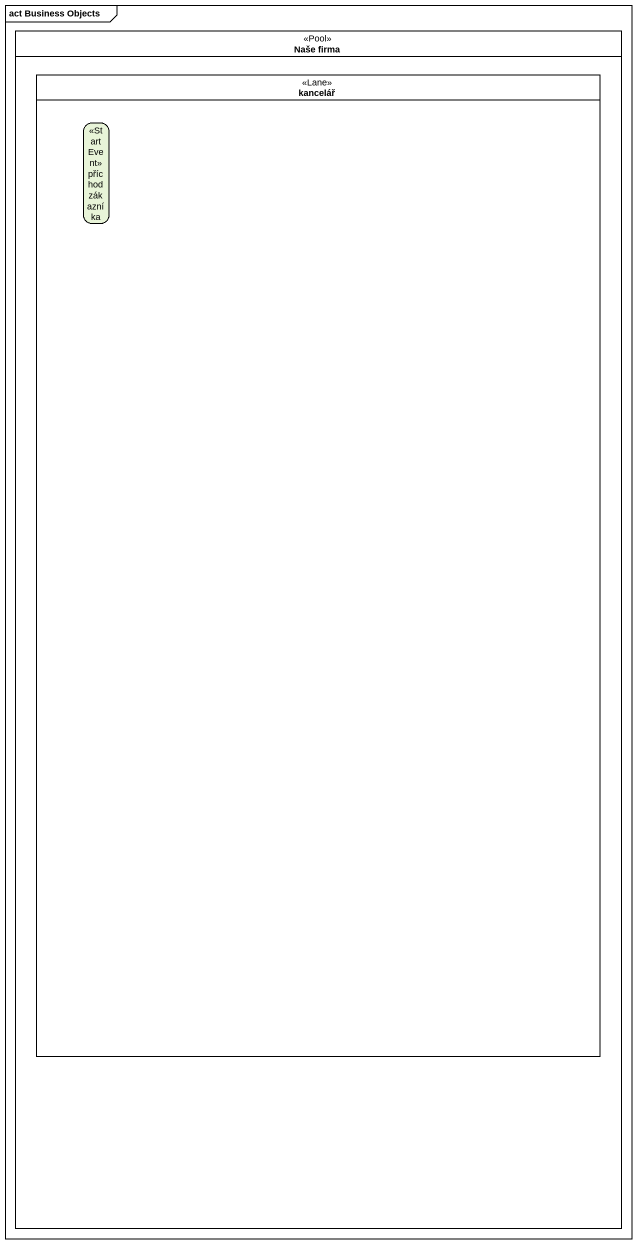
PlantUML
@startuml
mainframe act Business Objects
hide empty description
state "Naše firma" as Naše_firma <<Pool>> {
  state kancelář <<Lane>> {
    state "příchod zákazníka" as příchod_zákazníka <<StartEvent>>
  }
}
@enduml
